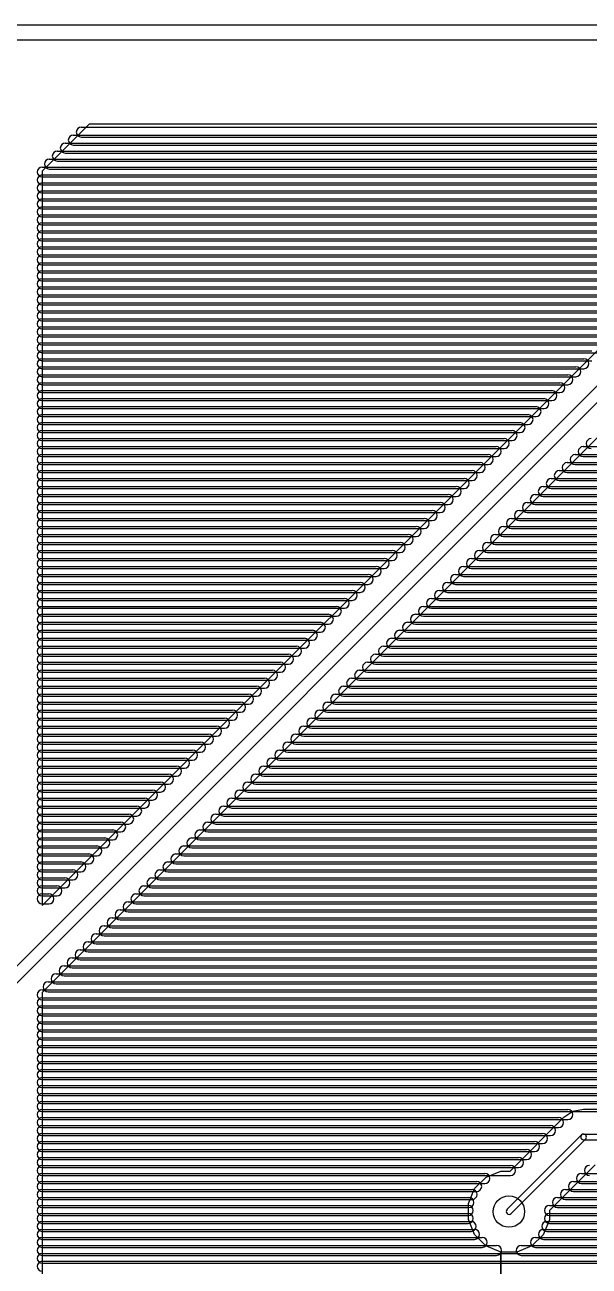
# Model space of a CAD drawing. Extents: x 25909 to 94169, y 14485 to 72115.
# Drawn here: x 39874 to 45528, y 59682 to 72115 of the extents above; entities that cross this region are included whole.
import ezdxf

# ---------------------------------------------------------------- set-up
doc = ezdxf.new("R2010")
doc.units = 0
doc.layers.add('BLACK', color=1, linetype='CONTINUOUS')

msp = doc.modelspace()

# ---------------------------------------------------------------- linework, layer by layer
at = {"layer": 'BLACK'}
for p, q in [((27165, 72115), (94093, 72115)), ((27165, 71965), (94093, 71965)), ((40520, 71120), (40049, 70650)), ((54936, 71120), (40520, 71120)), ((40360, 71011), (54878, 71011)), ((40360, 71011), (54878, 71011)), ((40440, 71091), (54894, 71091)), ((40440, 71091), (54894, 71091)), ((40440, 70991), (54894, 70991)), ((40440, 70991), (54894, 70991)), ((40280, 70931), (54878, 70931)), ((40280, 70931), (54878, 70931)), ((40360, 70911), (54878, 70911)), ((40360, 70911), (54878, 70911)), ((40120, 70771), (54878, 70771)), ((40120, 70771), (54878, 70771)), ((40200, 70851), (54878, 70851)), ((40200, 70851), (54878, 70851)), ((40200, 70751), (54878, 70751)), ((40200, 70751), (54878, 70751)), ((40280, 70831), (54878, 70831)), ((40280, 70831), (54878, 70831)), ((40049, 70691), (54877, 70691)), ((40049, 70691), (54877, 70691)), ((40049, 70650), (40049, 63294)), ((40120, 70671), (54878, 70671)), ((40120, 70671), (54878, 70671)), ((40049, 70611), (51497, 70611)), ((40049, 70611), (51497, 70611)), ((40049, 70591), (54877, 70591)), ((40049, 70591), (54877, 70591)), ((40049, 70531), (51351, 70531)), ((40049, 70531), (51351, 70531)), ((40049, 70511), (51497, 70511)), ((40049, 70511), (51497, 70511)), ((40049, 70451), (47163, 70451)), ((40049, 70451), (47163, 70451)), ((40049, 70431), (51351, 70431)), ((40049, 70431), (51351, 70431)), ((40049, 63294), (47143, 70388)), ((40049, 70371), (47075, 70371)), ((40049, 70371), (47075, 70371)), ((40049, 70351), (47163, 70351)), ((40049, 70351), (47163, 70351)), ((40049, 70291), (46995, 70291)), ((40049, 70291), (46995, 70291)), ((40049, 70271), (47075, 70271)), ((40049, 70271), (47075, 70271)), ((39269, 62162), (47319, 70212)), ((39353, 62078), (47403, 70128)), ((40049, 70211), (46915, 70211)), ((40049, 70211), (46915, 70211)), ((40049, 70191), (46995, 70191)), ((40049, 70191), (46995, 70191)), ((40049, 70131), (46835, 70131)), ((40049, 70131), (46835, 70131)), ((40049, 70111), (46915, 70111)), ((40049, 70111), (46915, 70111)), ((40049, 70051), (46755, 70051)), ((40049, 70051), (46755, 70051)), ((40049, 70031), (46835, 70031)), ((40049, 70031), (46835, 70031)), ((40049, 69971), (46675, 69971)), ((40049, 69971), (46675, 69971)), ((40049, 69951), (46755, 69951)), ((40049, 69951), (46755, 69951)), ((40049, 69891), (46595, 69891)), ((40049, 69891), (46595, 69891)), ((40049, 69871), (46675, 69871)), ((40049, 69871), (46675, 69871)), ((47489, 69861), (40049, 62422)), ((40049, 69811), (46515, 69811)), ((40049, 69811), (46515, 69811)), ((40049, 69791), (46595, 69791)), ((40049, 69791), (46595, 69791)), ((40049, 69731), (46435, 69731)), ((40049, 69731), (46435, 69731)), ((40049, 69711), (46515, 69711)), ((40049, 69711), (46515, 69711)), ((40049, 69651), (46355, 69651)), ((40049, 69651), (46355, 69651)), ((40049, 69631), (46435, 69631)), ((40049, 69631), (46435, 69631)), ((40049, 69571), (46275, 69571)), ((40049, 69571), (46275, 69571)), ((40049, 69551), (46355, 69551)), ((40049, 69551), (46355, 69551)), ((40049, 69491), (46195, 69491)), ((40049, 69491), (46195, 69491)), ((40049, 69471), (46275, 69471)), ((40049, 69471), (46275, 69471)), ((40049, 69411), (46115, 69411)), ((40049, 69411), (46115, 69411)), ((40049, 69391), (46195, 69391)), ((40049, 69391), (46195, 69391)), ((40049, 69331), (46035, 69331)), ((40049, 69331), (46035, 69331)), ((40049, 69311), (46115, 69311)), ((40049, 69311), (46115, 69311)), ((40049, 69251), (45955, 69251)), ((40049, 69251), (45955, 69251)), ((40049, 69231), (46035, 69231)), ((40049, 69231), (46035, 69231)), ((40049, 69171), (45875, 69171)), ((40049, 69171), (45875, 69171)), ((40049, 69151), (45955, 69151)), ((40049, 69151), (45955, 69151)), ((40049, 69091), (45795, 69091)), ((40049, 69091), (45795, 69091)), ((40049, 69071), (45875, 69071)), ((40049, 69071), (45875, 69071)), ((40049, 69011), (45715, 69011)), ((40049, 69011), (45715, 69011)), ((40049, 68991), (45795, 68991)), ((40049, 68991), (45795, 68991)), ((40049, 68931), (45635, 68931)), ((40049, 68931), (45635, 68931)), ((40049, 68911), (45715, 68911)), ((40049, 68911), (45715, 68911)), ((40049, 68851), (45555, 68851)), ((40049, 68851), (45555, 68851)), ((40049, 68831), (45635, 68831)), ((40049, 68831), (45635, 68831)), ((40049, 68771), (45475, 68771)), ((40049, 68771), (45475, 68771)), ((40049, 68751), (45555, 68751)), ((40049, 68751), (45555, 68751)), ((40049, 68691), (45395, 68691)), ((40049, 68691), (45395, 68691)), ((40049, 68671), (45475, 68671)), ((40049, 68671), (45475, 68671)), ((40049, 68611), (45315, 68611)), ((40049, 68611), (45315, 68611)), ((40049, 68591), (45395, 68591)), ((40049, 68591), (45395, 68591)), ((40049, 68531), (45235, 68531)), ((40049, 68531), (45235, 68531)), ((40049, 68511), (45315, 68511)), ((40049, 68511), (45315, 68511)), ((40049, 68451), (45155, 68451)), ((40049, 68451), (45155, 68451)), ((40049, 68431), (45235, 68431)), ((40049, 68431), (45235, 68431)), ((40049, 68371), (45075, 68371)), ((40049, 68371), (45075, 68371)), ((40049, 68351), (45155, 68351)), ((40049, 68351), (45155, 68351)), ((40049, 68291), (44995, 68291)), ((40049, 68291), (44995, 68291)), ((40049, 68271), (45075, 68271)), ((40049, 68271), (45075, 68271)), ((40049, 68211), (44915, 68211)), ((40049, 68211), (44915, 68211)), ((40049, 68191), (44995, 68191)), ((40049, 68191), (44995, 68191)), ((40049, 68131), (44835, 68131)), ((40049, 68131), (44835, 68131)), ((40049, 68111), (44915, 68111)), ((40049, 68111), (44915, 68111)), ((40049, 68051), (44755, 68051)), ((40049, 68051), (44755, 68051)), ((40049, 68031), (44835, 68031)), ((40049, 68031), (44835, 68031)), ((40049, 67971), (44675, 67971)), ((40049, 67971), (44675, 67971)), ((40049, 67951), (44755, 67951)), ((40049, 67951), (44755, 67951)), ((40049, 67891), (44595, 67891)), ((40049, 67891), (44595, 67891)), ((45468, 67891), (65376, 67891)), ((45468, 67891), (65376, 67891)), ((40049, 67871), (44675, 67871)), ((40049, 67871), (44675, 67871)), ((40049, 67811), (44515, 67811)), ((40049, 67811), (44515, 67811)), ((40049, 67791), (44595, 67791)), ((40049, 67791), (44595, 67791)), ((45388, 67811), (65456, 67811)), ((45388, 67811), (65456, 67811)), ((45468, 67791), (65376, 67791)), ((45468, 67791), (65376, 67791)), ((40049, 67731), (44435, 67731)), ((40049, 67731), (44435, 67731)), ((40049, 67711), (44515, 67711)), ((40049, 67711), (44515, 67711)), ((40049, 67651), (44355, 67651)), ((40049, 67651), (44355, 67651)), ((45228, 67651), (65616, 67651)), ((45228, 67651), (65616, 67651)), ((45308, 67731), (65536, 67731)), ((45308, 67731), (65536, 67731)), ((45388, 67711), (65456, 67711)), ((45388, 67711), (65456, 67711)), ((40049, 67631), (44435, 67631)), ((40049, 67631), (44435, 67631)), ((40049, 67571), (44275, 67571)), ((40049, 67571), (44275, 67571)), ((40049, 67551), (44355, 67551)), ((40049, 67551), (44355, 67551)), ((45148, 67571), (65696, 67571)), ((45148, 67571), (65696, 67571)), ((45228, 67551), (65616, 67551)), ((45228, 67551), (65616, 67551)), ((45308, 67631), (65536, 67631)), ((45308, 67631), (65536, 67631)), ((40049, 67491), (44195, 67491)), ((40049, 67491), (44195, 67491)), ((40049, 67471), (44275, 67471)), ((40049, 67471), (44275, 67471)), ((40049, 67411), (44115, 67411)), ((40049, 67411), (44115, 67411)), ((40049, 67391), (44195, 67391)), ((40049, 67391), (44195, 67391)), ((44988, 67411), (65856, 67411)), ((44988, 67411), (65856, 67411)), ((45068, 67491), (65776, 67491)), ((45068, 67491), (65776, 67491)), ((45068, 67391), (65776, 67391)), ((45068, 67391), (65776, 67391)), ((45148, 67471), (65696, 67471)), ((45148, 67471), (65696, 67471)), ((40049, 67331), (44035, 67331)), ((40049, 67331), (44035, 67331)), ((40049, 67311), (44115, 67311)), ((40049, 67311), (44115, 67311)), ((44908, 67331), (65936, 67331)), ((44908, 67331), (65936, 67331)), ((44988, 67311), (65856, 67311)), ((44988, 67311), (65856, 67311)), ((40049, 67251), (43955, 67251)), ((40049, 67251), (43955, 67251)), ((40049, 67231), (44035, 67231)), ((40049, 67231), (44035, 67231)), ((40049, 67171), (43875, 67171)), ((40049, 67171), (43875, 67171)), ((40049, 67151), (43955, 67151)), ((40049, 67151), (43955, 67151)), ((44748, 67171), (66010, 67171)), ((44748, 67171), (66010, 67171)), ((44828, 67251), (66010, 67251)), ((44828, 67251), (66010, 67251)), ((44828, 67151), (66010, 67151)), ((44828, 67151), (66010, 67151)), ((44908, 67231), (65936, 67231)), ((44908, 67231), (65936, 67231)), ((40049, 67091), (43795, 67091)), ((40049, 67091), (43795, 67091)), ((40049, 67071), (43875, 67071)), ((40049, 67071), (43875, 67071)), ((44668, 67091), (66010, 67091)), ((44668, 67091), (66010, 67091)), ((44748, 67071), (66010, 67071)), ((44748, 67071), (66010, 67071)), ((40049, 67011), (43715, 67011)), ((40049, 67011), (43715, 67011)), ((40049, 66991), (43795, 66991)), ((40049, 66991), (43795, 66991)), ((40049, 66931), (43635, 66931)), ((40049, 66931), (43635, 66931)), ((40049, 66911), (43715, 66911)), ((40049, 66911), (43715, 66911)), ((44508, 66931), (66010, 66931)), ((44508, 66931), (66010, 66931)), ((44588, 67011), (66010, 67011)), ((44588, 67011), (66010, 67011)), ((44588, 66911), (66010, 66911)), ((44588, 66911), (66010, 66911)), ((44668, 66991), (66010, 66991)), ((44668, 66991), (66010, 66991)), ((40049, 66851), (43555, 66851)), ((40049, 66851), (43555, 66851)), ((40049, 66831), (43635, 66831)), ((40049, 66831), (43635, 66831)), ((40049, 66771), (43475, 66771)), ((40049, 66771), (43475, 66771)), ((44348, 66771), (66010, 66771)), ((44348, 66771), (66010, 66771)), ((44428, 66851), (66010, 66851)), ((44428, 66851), (66010, 66851)), ((44508, 66831), (66010, 66831)), ((44508, 66831), (66010, 66831)), ((40049, 66751), (43555, 66751)), ((40049, 66751), (43555, 66751)), ((40049, 66691), (43395, 66691)), ((40049, 66691), (43395, 66691)), ((40049, 66671), (43475, 66671)), ((40049, 66671), (43475, 66671)), ((44268, 66691), (66010, 66691)), ((44268, 66691), (66010, 66691)), ((44348, 66671), (66010, 66671)), ((44348, 66671), (66010, 66671)), ((44428, 66751), (66010, 66751)), ((44428, 66751), (66010, 66751)), ((40049, 66611), (43315, 66611)), ((40049, 66611), (43315, 66611)), ((40049, 66591), (43395, 66591)), ((40049, 66591), (43395, 66591)), ((40049, 66531), (43235, 66531)), ((40049, 66531), (43235, 66531)), ((44108, 66531), (66010, 66531)), ((44108, 66531), (66010, 66531)), ((44188, 66611), (66010, 66611)), ((44188, 66611), (66010, 66611)), ((44268, 66591), (66010, 66591)), ((44268, 66591), (66010, 66591)), ((40049, 66511), (43315, 66511)), ((40049, 66511), (43315, 66511)), ((40049, 66451), (43155, 66451)), ((40049, 66451), (43155, 66451)), ((40049, 66431), (43235, 66431)), ((40049, 66431), (43235, 66431)), ((44028, 66451), (66010, 66451)), ((44028, 66451), (66010, 66451)), ((44108, 66431), (66010, 66431)), ((44108, 66431), (66010, 66431)), ((44188, 66511), (66010, 66511)), ((44188, 66511), (66010, 66511)), ((40049, 66371), (43075, 66371)), ((40049, 66371), (43075, 66371)), ((40049, 66351), (43155, 66351)), ((40049, 66351), (43155, 66351)), ((40049, 66291), (42995, 66291)), ((40049, 66291), (42995, 66291)), ((40049, 66271), (43075, 66271)), ((40049, 66271), (43075, 66271)), ((43868, 66291), (66010, 66291)), ((43868, 66291), (66010, 66291)), ((43948, 66371), (66010, 66371)), ((43948, 66371), (66010, 66371)), ((43948, 66271), (66010, 66271)), ((43948, 66271), (66010, 66271)), ((44028, 66351), (66010, 66351)), ((44028, 66351), (66010, 66351)), ((40049, 66211), (42915, 66211)), ((40049, 66211), (42915, 66211)), ((40049, 66191), (42995, 66191)), ((40049, 66191), (42995, 66191)), ((43788, 66211), (66010, 66211)), ((43788, 66211), (66010, 66211)), ((43868, 66191), (66010, 66191)), ((43868, 66191), (66010, 66191)), ((40049, 66131), (42835, 66131)), ((40049, 66131), (42835, 66131)), ((40049, 66111), (42915, 66111)), ((40049, 66111), (42915, 66111)), ((40049, 66051), (42755, 66051)), ((40049, 66051), (42755, 66051)), ((40049, 66031), (42835, 66031)), ((40049, 66031), (42835, 66031)), ((43628, 66051), (66010, 66051)), ((43628, 66051), (66010, 66051)), ((43708, 66131), (66010, 66131)), ((43708, 66131), (66010, 66131)), ((43708, 66031), (66010, 66031)), ((43708, 66031), (66010, 66031)), ((43788, 66111), (66010, 66111)), ((43788, 66111), (66010, 66111)), ((40049, 65971), (42675, 65971)), ((40049, 65971), (42675, 65971)), ((40049, 65951), (42755, 65951)), ((40049, 65951), (42755, 65951)), ((43548, 65971), (66010, 65971)), ((43548, 65971), (66010, 65971)), ((43628, 65951), (66010, 65951)), ((43628, 65951), (66010, 65951)), ((40049, 65891), (42595, 65891)), ((40049, 65891), (42595, 65891)), ((40049, 65871), (42675, 65871)), ((40049, 65871), (42675, 65871)), ((40049, 65811), (42515, 65811)), ((40049, 65811), (42515, 65811)), ((40049, 65791), (42595, 65791)), ((40049, 65791), (42595, 65791)), ((43388, 65811), (66010, 65811)), ((43388, 65811), (66010, 65811)), ((43468, 65891), (66010, 65891)), ((43468, 65891), (66010, 65891)), ((43468, 65791), (66010, 65791)), ((43468, 65791), (66010, 65791)), ((43548, 65871), (66010, 65871)), ((43548, 65871), (66010, 65871)), ((40049, 65731), (42435, 65731)), ((40049, 65731), (42435, 65731)), ((40049, 65711), (42515, 65711)), ((40049, 65711), (42515, 65711)), ((40049, 65651), (42355, 65651)), ((40049, 65651), (42355, 65651)), ((43228, 65651), (66010, 65651)), ((43228, 65651), (66010, 65651)), ((43308, 65731), (66010, 65731)), ((43308, 65731), (66010, 65731)), ((43388, 65711), (66010, 65711)), ((43388, 65711), (66010, 65711)), ((40049, 65631), (42435, 65631)), ((40049, 65631), (42435, 65631)), ((40049, 65571), (42275, 65571)), ((40049, 65571), (42275, 65571)), ((40049, 65551), (42355, 65551)), ((40049, 65551), (42355, 65551)), ((43148, 65571), (66010, 65571)), ((43148, 65571), (66010, 65571)), ((43228, 65551), (66010, 65551)), ((43228, 65551), (66010, 65551)), ((43308, 65631), (66010, 65631)), ((43308, 65631), (66010, 65631)), ((40049, 65491), (42195, 65491)), ((40049, 65491), (42195, 65491)), ((40049, 65471), (42275, 65471)), ((40049, 65471), (42275, 65471)), ((40049, 65411), (42115, 65411)), ((40049, 65411), (42115, 65411)), ((42988, 65411), (61114, 65411)), ((42988, 65411), (61114, 65411)), ((43068, 65491), (61258, 65491)), ((43068, 65491), (61258, 65491)), ((43148, 65471), (66010, 65471)), ((43148, 65471), (66010, 65471)), ((40049, 65391), (42195, 65391)), ((40049, 65391), (42195, 65391)), ((40049, 65331), (42035, 65331)), ((40049, 65331), (42035, 65331)), ((40049, 65311), (42115, 65311)), ((40049, 65311), (42115, 65311)), ((42908, 65331), (61034, 65331)), ((42908, 65331), (61034, 65331)), ((42988, 65311), (61114, 65311)), ((42988, 65311), (61114, 65311)), ((43068, 65391), (61258, 65391)), ((43068, 65391), (61258, 65391)), ((40049, 65251), (41955, 65251)), ((40049, 65251), (41955, 65251)), ((40049, 65231), (42035, 65231)), ((40049, 65231), (42035, 65231)), ((40049, 65171), (41875, 65171)), ((40049, 65171), (41875, 65171)), ((40049, 65151), (41955, 65151)), ((40049, 65151), (41955, 65151)), ((42748, 65171), (60972, 65171)), ((42748, 65171), (60972, 65171)), ((42828, 65251), (61000, 65251)), ((42828, 65251), (61000, 65251)), ((42828, 65151), (61000, 65151)), ((42828, 65151), (61000, 65151)), ((42908, 65231), (61034, 65231)), ((42908, 65231), (61034, 65231)), ((40049, 65091), (41795, 65091)), ((40049, 65091), (41795, 65091)), ((40049, 65071), (41875, 65071)), ((40049, 65071), (41875, 65071)), ((42668, 65091), (60972, 65091)), ((42668, 65091), (60972, 65091)), ((42748, 65071), (60972, 65071)), ((42748, 65071), (60972, 65071)), ((40049, 65011), (41715, 65011)), ((40049, 65011), (41715, 65011)), ((40049, 64991), (41795, 64991)), ((40049, 64991), (41795, 64991)), ((40049, 64931), (41635, 64931)), ((40049, 64931), (41635, 64931)), ((40049, 64911), (41715, 64911)), ((40049, 64911), (41715, 64911)), ((42508, 64931), (61008, 64931)), ((42508, 64931), (61008, 64931)), ((42588, 65011), (60976, 65011)), ((42588, 65011), (60976, 65011)), ((42588, 64911), (60976, 64911)), ((42588, 64911), (60976, 64911)), ((42668, 64991), (60972, 64991)), ((42668, 64991), (60972, 64991)), ((40049, 64851), (41555, 64851)), ((40049, 64851), (41555, 64851)), ((40049, 64831), (41635, 64831)), ((40049, 64831), (41635, 64831)), ((42428, 64851), (61054, 64851)), ((42428, 64851), (61054, 64851)), ((42508, 64831), (61008, 64831)), ((42508, 64831), (61008, 64831)), ((40049, 64771), (41475, 64771)), ((40049, 64771), (41475, 64771)), ((40049, 64751), (41555, 64751)), ((40049, 64751), (41555, 64751)), ((40049, 64691), (41395, 64691)), ((40049, 64691), (41395, 64691)), ((40049, 64671), (41475, 64671)), ((40049, 64671), (41475, 64671)), ((42268, 64691), (66010, 64691)), ((42268, 64691), (66010, 64691)), ((42348, 64771), (61134, 64771)), ((42348, 64771), (61134, 64771)), ((42348, 64671), (61134, 64671)), ((42348, 64671), (61134, 64671)), ((42428, 64751), (61054, 64751)), ((42428, 64751), (61054, 64751)), ((40049, 64611), (41315, 64611)), ((40049, 64611), (41315, 64611)), ((40049, 64591), (41395, 64591)), ((40049, 64591), (41395, 64591)), ((40049, 64531), (41235, 64531)), ((40049, 64531), (41235, 64531)), ((42108, 64531), (66010, 64531)), ((42108, 64531), (66010, 64531)), ((42188, 64611), (66010, 64611)), ((42188, 64611), (66010, 64611)), ((42268, 64591), (66010, 64591)), ((42268, 64591), (66010, 64591)), ((40049, 64511), (41315, 64511)), ((40049, 64511), (41315, 64511)), ((40049, 64451), (41155, 64451)), ((40049, 64451), (41155, 64451)), ((40049, 64431), (41235, 64431)), ((40049, 64431), (41235, 64431)), ((42028, 64451), (66010, 64451)), ((42028, 64451), (66010, 64451)), ((42108, 64431), (66010, 64431)), ((42108, 64431), (66010, 64431)), ((42188, 64511), (66010, 64511)), ((42188, 64511), (66010, 64511)), ((40049, 64371), (41075, 64371)), ((40049, 64371), (41075, 64371)), ((40049, 64351), (41155, 64351)), ((40049, 64351), (41155, 64351)), ((40049, 64291), (40995, 64291)), ((40049, 64291), (40995, 64291)), ((41868, 64291), (66010, 64291)), ((41868, 64291), (66010, 64291)), ((41948, 64371), (66010, 64371)), ((41948, 64371), (66010, 64371)), ((42028, 64351), (66010, 64351)), ((42028, 64351), (66010, 64351)), ((40049, 64271), (41075, 64271)), ((40049, 64271), (41075, 64271)), ((40049, 64211), (40915, 64211)), ((40049, 64211), (40915, 64211)), ((40049, 64191), (40995, 64191)), ((40049, 64191), (40995, 64191)), ((41788, 64211), (66010, 64211)), ((41788, 64211), (66010, 64211)), ((41868, 64191), (66010, 64191)), ((41868, 64191), (66010, 64191)), ((41948, 64271), (66010, 64271)), ((41948, 64271), (66010, 64271)), ((40049, 64131), (40835, 64131)), ((40049, 64131), (40835, 64131)), ((40049, 64111), (40915, 64111)), ((40049, 64111), (40915, 64111)), ((40049, 64051), (40755, 64051)), ((40049, 64051), (40755, 64051)), ((40049, 64031), (40835, 64031)), ((40049, 64031), (40835, 64031)), ((41628, 64051), (66010, 64051)), ((41628, 64051), (66010, 64051)), ((41708, 64131), (66010, 64131)), ((41708, 64131), (66010, 64131)), ((41708, 64031), (66010, 64031)), ((41708, 64031), (66010, 64031)), ((41788, 64111), (66010, 64111)), ((41788, 64111), (66010, 64111)), ((40049, 63971), (40675, 63971)), ((40049, 63971), (40675, 63971)), ((40049, 63951), (40755, 63951)), ((40049, 63951), (40755, 63951)), ((41548, 63971), (66010, 63971)), ((41548, 63971), (66010, 63971)), ((41628, 63951), (66010, 63951)), ((41628, 63951), (66010, 63951)), ((40049, 63891), (40595, 63891)), ((40049, 63891), (40595, 63891)), ((40049, 63871), (40675, 63871)), ((40049, 63871), (40675, 63871)), ((40049, 63811), (40515, 63811)), ((40049, 63811), (40515, 63811)), ((40049, 63791), (40595, 63791)), ((40049, 63791), (40595, 63791)), ((41388, 63811), (55930, 63811)), ((41388, 63811), (55930, 63811)), ((41468, 63891), (56068, 63891)), ((41468, 63891), (56068, 63891)), ((41468, 63791), (56068, 63791)), ((41468, 63791), (56068, 63791)), ((41548, 63871), (66010, 63871)), ((41548, 63871), (66010, 63871)), ((40049, 63731), (40435, 63731)), ((40049, 63731), (40435, 63731)), ((40049, 63711), (40515, 63711)), ((40049, 63711), (40515, 63711)), ((41308, 63731), (54172, 63731)), ((41308, 63731), (54172, 63731)), ((41388, 63711), (55930, 63711)), ((41388, 63711), (55930, 63711)), ((40049, 63651), (40355, 63651)), ((40049, 63651), (40355, 63651)), ((40049, 63631), (40435, 63631)), ((40049, 63631), (40435, 63631)), ((40049, 63571), (40275, 63571)), ((40049, 63571), (40275, 63571)), ((40049, 63551), (40355, 63551)), ((40049, 63551), (40355, 63551)), ((41148, 63571), (54000, 63571)), ((41148, 63571), (54000, 63571)), ((41228, 63651), (54080, 63651)), ((41228, 63651), (54080, 63651)), ((41228, 63551), (54080, 63551)), ((41228, 63551), (54080, 63551)), ((41308, 63631), (54172, 63631)), ((41308, 63631), (54172, 63631)), ((40049, 63491), (40195, 63491)), ((40049, 63491), (40195, 63491)), ((40049, 63471), (40275, 63471)), ((40049, 63471), (40275, 63471)), ((40049, 63411), (40115, 63411)), ((40049, 63411), (40115, 63411)), ((40988, 63411), (53840, 63411)), ((40988, 63411), (53840, 63411)), ((41068, 63491), (53920, 63491)), ((41068, 63491), (53920, 63491)), ((41148, 63471), (54000, 63471)), ((41148, 63471), (54000, 63471)), ((40049, 63391), (40195, 63391)), ((40049, 63391), (40195, 63391)), ((40049, 63311), (40115, 63311)), ((40049, 63311), (40115, 63311)), ((40908, 63331), (53760, 63331)), ((40908, 63331), (53760, 63331)), ((40988, 63311), (53840, 63311)), ((40988, 63311), (53840, 63311)), ((41068, 63391), (53920, 63391)), ((41068, 63391), (53920, 63391)), ((40748, 63171), (53600, 63171)), ((40748, 63171), (53600, 63171)), ((40828, 63251), (53680, 63251)), ((40828, 63251), (53680, 63251)), ((40908, 63231), (53760, 63231)), ((40908, 63231), (53760, 63231)), ((40668, 63091), (53520, 63091)), ((40668, 63091), (53520, 63091)), ((40748, 63071), (53600, 63071)), ((40748, 63071), (53600, 63071)), ((40828, 63151), (53680, 63151)), ((40828, 63151), (53680, 63151)), ((40508, 62931), (53360, 62931)), ((40508, 62931), (53360, 62931)), ((40588, 63011), (53440, 63011)), ((40588, 63011), (53440, 63011)), ((40588, 62911), (53440, 62911)), ((40588, 62911), (53440, 62911)), ((40668, 62991), (53520, 62991)), ((40668, 62991), (53520, 62991)), ((40428, 62851), (53280, 62851)), ((40428, 62851), (53280, 62851)), ((40508, 62831), (53360, 62831)), ((40508, 62831), (53360, 62831)), ((40268, 62691), (53120, 62691)), ((40268, 62691), (53120, 62691)), ((40348, 62771), (53200, 62771)), ((40348, 62771), (53200, 62771)), ((40348, 62671), (53200, 62671)), ((40348, 62671), (53200, 62671)), ((40428, 62751), (53280, 62751)), ((40428, 62751), (53280, 62751)), ((40188, 62611), (53040, 62611)), ((40188, 62611), (53040, 62611)), ((40268, 62591), (53120, 62591)), ((40268, 62591), (53120, 62591)), ((40049, 62451), (52879, 62451)), ((40049, 62451), (52879, 62451)), ((40049, 62422), (40049, 58194)), ((40108, 62531), (52960, 62531)), ((40108, 62531), (52960, 62531)), ((40108, 62431), (52960, 62431)), ((40108, 62431), (52960, 62431)), ((40188, 62511), (53040, 62511)), ((40188, 62511), (53040, 62511)), ((40049, 62371), (52799, 62371)), ((40049, 62371), (52799, 62371)), ((40049, 62351), (52879, 62351)), ((40049, 62351), (52879, 62351)), ((40049, 62291), (52719, 62291)), ((40049, 62291), (52719, 62291)), ((40049, 62271), (52799, 62271)), ((40049, 62271), (52799, 62271)), ((40049, 62211), (52639, 62211)), ((40049, 62211), (52639, 62211)), ((40049, 62191), (52719, 62191)), ((40049, 62191), (52719, 62191)), ((40049, 62131), (52559, 62131)), ((40049, 62131), (52559, 62131)), ((40049, 62111), (52639, 62111)), ((40049, 62111), (52639, 62111)), ((40049, 62051), (52479, 62051)), ((40049, 62051), (52479, 62051)), ((40049, 62031), (52559, 62031)), ((40049, 62031), (52559, 62031)), ((40049, 61971), (52399, 61971)), ((40049, 61971), (52399, 61971)), ((40049, 61951), (52479, 61951)), ((40049, 61951), (52479, 61951)), ((40049, 61891), (52319, 61891)), ((40049, 61891), (52319, 61891)), ((40049, 61871), (52399, 61871)), ((40049, 61871), (52399, 61871)), ((40049, 61811), (52239, 61811)), ((40049, 61811), (52239, 61811)), ((40049, 61791), (52319, 61791)), ((40049, 61791), (52319, 61791)), ((40049, 61731), (52159, 61731)), ((40049, 61731), (52159, 61731)), ((40049, 61711), (52239, 61711)), ((40049, 61711), (52239, 61711)), ((40049, 61651), (52079, 61651)), ((40049, 61651), (52079, 61651)), ((40049, 61631), (52159, 61631)), ((40049, 61631), (52159, 61631)), ((40049, 61571), (51999, 61571)), ((40049, 61571), (51999, 61571)), ((40049, 61551), (52079, 61551)), ((40049, 61551), (52079, 61551)), ((40049, 61491), (51919, 61491)), ((40049, 61491), (51919, 61491)), ((40049, 61471), (51999, 61471)), ((40049, 61471), (51999, 61471)), ((40049, 61411), (51839, 61411)), ((40049, 61411), (51839, 61411)), ((40049, 61391), (51919, 61391)), ((40049, 61391), (51919, 61391)), ((40049, 61331), (51759, 61331)), ((40049, 61331), (51759, 61331)), ((40049, 61311), (51839, 61311)), ((40049, 61311), (51839, 61311)), ((40049, 61251), (45315, 61251)), ((40049, 61251), (45315, 61251)), ((40049, 61231), (51759, 61231)), ((40049, 61231), (51759, 61231)), ((40049, 61171), (45221, 61171)), ((40049, 61171), (45221, 61171)), ((44735, 60635), (45274, 61174)), ((45274, 61174), (45365, 61235)), ((45365, 61235), (45472, 61256)), ((45472, 61256), (48623, 61256)), ((40049, 61151), (45315, 61151)), ((40049, 61151), (45315, 61151)), ((40049, 61091), (45141, 61091)), ((40049, 61091), (45141, 61091)), ((40049, 61071), (45221, 61071)), ((40049, 61071), (45221, 61071)), ((40049, 61011), (45061, 61011)), ((40049, 61011), (45061, 61011)), ((40049, 60991), (45141, 60991)), ((40049, 60991), (45141, 60991)), ((40049, 60931), (44981, 60931)), ((40049, 60931), (44981, 60931)), ((44704, 60250), (45451, 60997)), ((44745, 60209), (45492, 60956)), ((45472, 61006), (48622, 61006)), ((45472, 60948), (48622, 60948)), ((40049, 60911), (45061, 60911)), ((40049, 60911), (45061, 60911)), ((40049, 60851), (44901, 60851)), ((40049, 60851), (44901, 60851)), ((40049, 60831), (44981, 60831)), ((40049, 60831), (44981, 60831)), ((40049, 60771), (44821, 60771)), ((40049, 60771), (44821, 60771)), ((40049, 60751), (44901, 60751)), ((40049, 60751), (44901, 60751)), ((40049, 60691), (44741, 60691)), ((40049, 60691), (44741, 60691)), ((40049, 60671), (44821, 60671)), ((40049, 60671), (44821, 60671)), ((45587, 60698), (45130, 60241)), ((40049, 60611), (44483, 60611)), ((40049, 60611), (44483, 60611)), ((40049, 60591), (44741, 60591)), ((40049, 60591), (44741, 60591)), ((44380, 60460), (44495, 60573)), ((44495, 60573), (44644, 60635)), ((44644, 60635), (44735, 60635)), ((45450, 60611), (48516, 60611)), ((45450, 60611), (48516, 60611)), ((40049, 60531), (44401, 60531)), ((40049, 60531), (44401, 60531)), ((40049, 60511), (44483, 60511)), ((40049, 60511), (44483, 60511)), ((40049, 60451), (44355, 60451)), ((40049, 60451), (44355, 60451)), ((40049, 60431), (44401, 60431)), ((40049, 60431), (44401, 60431)), ((44318, 60310), (44380, 60460)), ((45290, 60451), (48624, 60451)), ((45290, 60451), (48624, 60451)), ((45370, 60531), (48550, 60531)), ((45370, 60531), (48550, 60531)), ((45370, 60431), (48550, 60431)), ((45370, 60431), (48550, 60431)), ((45450, 60511), (48516, 60511)), ((45450, 60511), (48516, 60511)), ((40049, 60371), (44323, 60371)), ((40049, 60371), (44323, 60371)), ((40049, 60351), (44355, 60351)), ((40049, 60351), (44355, 60351)), ((44318, 60149), (44318, 60310)), ((45210, 60371), (48756, 60371)), ((45210, 60371), (48756, 60371)), ((45290, 60351), (48624, 60351)), ((45290, 60351), (48624, 60351)), ((40049, 60291), (44317, 60291)), ((40049, 60291), (44317, 60291)), ((40049, 60271), (44323, 60271)), ((40049, 60271), (44323, 60271)), ((40049, 60211), (44317, 60211)), ((40049, 60211), (44317, 60211)), ((40049, 60191), (44317, 60191)), ((40049, 60191), (44317, 60191)), ((45130, 60291), (76448, 60291)), ((45130, 60291), (76448, 60291)), ((45130, 60241), (45130, 60148)), ((45130, 60211), (76448, 60211)), ((45130, 60211), (76448, 60211)), ((45130, 60191), (76448, 60191)), ((45130, 60191), (76448, 60191)), ((45210, 60271), (48756, 60271)), ((45210, 60271), (48756, 60271)), ((40049, 60131), (44345, 60131)), ((40049, 60131), (44345, 60131)), ((40049, 60111), (44317, 60111)), ((40049, 60111), (44317, 60111)), ((40049, 60051), (44379, 60051)), ((40049, 60051), (44379, 60051)), ((44380, 60000), (44318, 60149)), ((45130, 60148), (45068, 59998)), ((45069, 60051), (76449, 60051)), ((45069, 60051), (76449, 60051)), ((45102, 60131), (76448, 60131)), ((45102, 60131), (76448, 60131)), ((45130, 60111), (76448, 60111)), ((45130, 60111), (76448, 60111)), ((40049, 60031), (44345, 60031)), ((40049, 60031), (44345, 60031)), ((40049, 59971), (44457, 59971)), ((40049, 59971), (44457, 59971)), ((40049, 59951), (44379, 59951)), ((40049, 59951), (44379, 59951)), ((44493, 59885), (44380, 60000)), ((45068, 59998), (44953, 59885)), ((44989, 59971), (76449, 59971)), ((44989, 59971), (76449, 59971)), ((45069, 59951), (76449, 59951)), ((45069, 59951), (76449, 59951)), ((45102, 60031), (76448, 60031)), ((45102, 60031), (76448, 60031)), ((40049, 59891), (44599, 59891)), ((40049, 59891), (44599, 59891)), ((40049, 59871), (44457, 59871)), ((40049, 59871), (44457, 59871)), ((40049, 59811), (76449, 59811)), ((40049, 59811), (76449, 59811)), ((44643, 59823), (44493, 59885)), ((44643, 50597), (44643, 59823)), ((44804, 59823), (44643, 59823)), ((44643, 59823), (44643, 50597)), ((44953, 59885), (44804, 59823)), ((44847, 59891), (76449, 59891)), ((44847, 59891), (76449, 59891)), ((44989, 59871), (76449, 59871)), ((44989, 59871), (76449, 59871)), ((40049, 59791), (44599, 59791)), ((40049, 59791), (44599, 59791)), ((40049, 59731), (76449, 59731)), ((40049, 59731), (76449, 59731)), ((40049, 59711), (76449, 59711)), ((40049, 59711), (76449, 59711)), ((44847, 59791), (76449, 59791)), ((44847, 59791), (76449, 59791))]:
    msp.add_line(p, q, dxfattribs=at)
msp.add_circle((44724, 60229), 157, dxfattribs=at)
for centre, radius, start, end in [((40360, 70961), 50, 90, 270), ((40360, 70961), 50, 90, 270), ((40440, 71041), 50, 90, 270), ((40440, 71041), 50, 90, 270), ((40280, 70881), 50, 90, 270), ((40280, 70881), 50, 90, 270), ((40120, 70721), 50, 90, 270), ((40120, 70721), 50, 90, 270), ((40200, 70801), 50, 90, 270), ((40200, 70801), 50, 90, 270), ((40049, 70641), 50, 90, 270), ((40049, 70641), 50, 90, 270), ((40049, 70561), 50, 90, 270), ((40049, 70561), 50, 90, 270), ((40049, 70481), 50, 90, 270), ((40049, 70481), 50, 90, 270), ((40049, 70401), 50, 90, 270), ((40049, 70401), 50, 90, 270), ((40049, 70321), 50, 90, 270), ((40049, 70321), 50, 90, 270), ((40049, 70241), 50, 90, 270), ((40049, 70241), 50, 90, 270), ((40049, 70161), 50, 90, 270), ((40049, 70161), 50, 90, 270), ((40049, 70081), 50, 90, 270), ((40049, 70081), 50, 90, 270), ((40049, 70001), 50, 90, 270), ((40049, 70001), 50, 90, 270), ((40049, 69921), 50, 90, 270), ((40049, 69921), 50, 90, 270), ((40049, 69841), 50, 90, 270), ((40049, 69841), 50, 90, 270), ((40049, 69761), 50, 90, 270), ((40049, 69761), 50, 90, 270), ((40049, 69681), 50, 90, 270), ((40049, 69681), 50, 90, 270), ((40049, 69601), 50, 90, 270), ((40049, 69601), 50, 90, 270), ((40049, 69521), 50, 90, 270), ((40049, 69521), 50, 90, 270), ((40049, 69441), 50, 90, 270), ((40049, 69441), 50, 90, 270), ((40049, 69361), 50, 90, 270), ((40049, 69361), 50, 90, 270), ((40049, 69281), 50, 90, 270), ((40049, 69281), 50, 90, 270), ((40049, 69201), 50, 90, 270), ((40049, 69201), 50, 90, 270), ((40049, 69121), 50, 90, 270), ((40049, 69121), 50, 90, 270), ((40049, 69041), 50, 90, 270), ((40049, 69041), 50, 90, 270), ((40049, 68961), 50, 90, 270), ((40049, 68961), 50, 90, 270), ((40049, 68881), 50, 90, 270), ((40049, 68881), 50, 90, 270), ((40049, 68801), 50, 90, 270), ((40049, 68801), 50, 90, 270), ((40049, 68721), 50, 90, 270), ((40049, 68721), 50, 90, 270), ((45475, 68721), 50, 270, 450), ((45475, 68721), 50, 270, 450), ((40049, 68641), 50, 90, 270), ((40049, 68641), 50, 90, 270), ((45395, 68641), 50, 270, 450), ((45395, 68641), 50, 270, 450), ((40049, 68561), 50, 90, 270), ((40049, 68561), 50, 90, 270), ((40049, 68481), 50, 90, 270), ((40049, 68481), 50, 90, 270), ((45235, 68481), 50, 270, 450), ((45235, 68481), 50, 270, 450), ((45315, 68561), 50, 270, 450), ((45315, 68561), 50, 270, 450), ((40049, 68401), 50, 90, 270), ((40049, 68401), 50, 90, 270), ((45155, 68401), 50, 270, 450), ((45155, 68401), 50, 270, 450), ((40049, 68321), 50, 90, 270), ((40049, 68321), 50, 90, 270), ((40049, 68241), 50, 90, 270), ((40049, 68241), 50, 90, 270), ((44995, 68241), 50, 270, 450), ((44995, 68241), 50, 270, 450), ((45075, 68321), 50, 270, 450), ((45075, 68321), 50, 270, 450), ((40049, 68161), 50, 90, 270), ((40049, 68161), 50, 90, 270), ((40049, 68081), 50, 90, 270), ((40049, 68081), 50, 90, 270), ((44835, 68081), 50, 270, 450), ((44835, 68081), 50, 270, 450), ((44915, 68161), 50, 270, 450), ((44915, 68161), 50, 270, 450), ((40049, 68001), 50, 90, 270), ((40049, 68001), 50, 90, 270), ((44755, 68001), 50, 270, 450), ((44755, 68001), 50, 270, 450), ((40049, 67921), 50, 90, 270), ((40049, 67921), 50, 90, 270), ((40049, 67841), 50, 90, 270), ((40049, 67841), 50, 90, 270), ((44595, 67841), 50, 270, 450), ((44595, 67841), 50, 270, 450), ((44675, 67921), 50, 270, 450), ((44675, 67921), 50, 270, 450), ((45468, 67841), 50, 90, 270), ((45468, 67841), 50, 90, 270), ((45548, 67921), 50, 90, 270), ((45548, 67921), 50, 90, 270), ((40049, 67761), 50, 90, 270), ((40049, 67761), 50, 90, 270), ((44515, 67761), 50, 270, 450), ((44515, 67761), 50, 270, 450), ((45388, 67761), 50, 90, 270), ((45388, 67761), 50, 90, 270), ((40049, 67681), 50, 90, 270), ((40049, 67681), 50, 90, 270), ((40049, 67601), 50, 90, 270), ((40049, 67601), 50, 90, 270), ((44355, 67601), 50, 270, 450), ((44355, 67601), 50, 270, 450), ((44435, 67681), 50, 270, 450), ((44435, 67681), 50, 270, 450), ((45228, 67601), 50, 90, 270), ((45228, 67601), 50, 90, 270), ((45308, 67681), 50, 90, 270), ((45308, 67681), 50, 90, 270), ((40049, 67521), 50, 90, 270), ((40049, 67521), 50, 90, 270), ((44275, 67521), 50, 270, 450), ((44275, 67521), 50, 270, 450), ((45148, 67521), 50, 90, 270), ((45148, 67521), 50, 90, 270), ((40049, 67441), 50, 90, 270), ((40049, 67441), 50, 90, 270), ((40049, 67361), 50, 90, 270), ((40049, 67361), 50, 90, 270), ((44115, 67361), 50, 270, 450), ((44115, 67361), 50, 270, 450), ((44195, 67441), 50, 270, 450), ((44195, 67441), 50, 270, 450), ((44988, 67361), 50, 90, 270), ((44988, 67361), 50, 90, 270), ((45068, 67441), 50, 90, 270), ((45068, 67441), 50, 90, 270), ((40049, 67281), 50, 90, 270), ((40049, 67281), 50, 90, 270), ((44035, 67281), 50, 270, 450), ((44035, 67281), 50, 270, 450), ((44908, 67281), 50, 90, 270), ((44908, 67281), 50, 90, 270), ((40049, 67201), 50, 90, 270), ((40049, 67201), 50, 90, 270), ((40049, 67121), 50, 90, 270), ((40049, 67121), 50, 90, 270), ((43875, 67121), 50, 270, 450), ((43875, 67121), 50, 270, 450), ((43955, 67201), 50, 270, 450), ((43955, 67201), 50, 270, 450), ((44748, 67121), 50, 90, 270), ((44748, 67121), 50, 90, 270), ((44828, 67201), 50, 90, 270), ((44828, 67201), 50, 90, 270), ((40049, 67041), 50, 90, 270), ((40049, 67041), 50, 90, 270), ((43795, 67041), 50, 270, 450), ((43795, 67041), 50, 270, 450), ((44668, 67041), 50, 90, 270), ((44668, 67041), 50, 90, 270), ((40049, 66961), 50, 90, 270), ((40049, 66961), 50, 90, 270), ((40049, 66881), 50, 90, 270), ((40049, 66881), 50, 90, 270), ((43635, 66881), 50, 270, 450), ((43635, 66881), 50, 270, 450), ((43715, 66961), 50, 270, 450), ((43715, 66961), 50, 270, 450), ((44508, 66881), 50, 90, 270), ((44508, 66881), 50, 90, 270), ((44588, 66961), 50, 90, 270), ((44588, 66961), 50, 90, 270), ((40049, 66801), 50, 90, 270), ((40049, 66801), 50, 90, 270), ((40049, 66721), 50, 90, 270), ((40049, 66721), 50, 90, 270), ((43475, 66721), 50, 270, 450), ((43475, 66721), 50, 270, 450), ((43555, 66801), 50, 270, 450), ((43555, 66801), 50, 270, 450), ((44348, 66721), 50, 90, 270), ((44348, 66721), 50, 90, 270), ((44428, 66801), 50, 90, 270), ((44428, 66801), 50, 90, 270), ((40049, 66641), 50, 90, 270), ((40049, 66641), 50, 90, 270), ((43395, 66641), 50, 270, 450), ((43395, 66641), 50, 270, 450), ((44268, 66641), 50, 90, 270), ((44268, 66641), 50, 90, 270), ((40049, 66561), 50, 90, 270), ((40049, 66561), 50, 90, 270), ((40049, 66481), 50, 90, 270), ((40049, 66481), 50, 90, 270), ((43235, 66481), 50, 270, 450), ((43235, 66481), 50, 270, 450), ((43315, 66561), 50, 270, 450), ((43315, 66561), 50, 270, 450), ((44108, 66481), 50, 90, 270), ((44108, 66481), 50, 90, 270), ((44188, 66561), 50, 90, 270), ((44188, 66561), 50, 90, 270), ((40049, 66401), 50, 90, 270), ((40049, 66401), 50, 90, 270), ((43155, 66401), 50, 270, 450), ((43155, 66401), 50, 270, 450), ((44028, 66401), 50, 90, 270), ((44028, 66401), 50, 90, 270), ((40049, 66321), 50, 90, 270), ((40049, 66321), 50, 90, 270), ((40049, 66241), 50, 90, 270), ((40049, 66241), 50, 90, 270), ((42995, 66241), 50, 270, 450), ((42995, 66241), 50, 270, 450), ((43075, 66321), 50, 270, 450), ((43075, 66321), 50, 270, 450), ((43868, 66241), 50, 90, 270), ((43868, 66241), 50, 90, 270), ((43948, 66321), 50, 90, 270), ((43948, 66321), 50, 90, 270), ((40049, 66161), 50, 90, 270), ((40049, 66161), 50, 90, 270), ((42915, 66161), 50, 270, 450), ((42915, 66161), 50, 270, 450), ((43788, 66161), 50, 90, 270), ((43788, 66161), 50, 90, 270), ((40049, 66081), 50, 90, 270), ((40049, 66081), 50, 90, 270), ((40049, 66001), 50, 90, 270), ((40049, 66001), 50, 90, 270), ((42755, 66001), 50, 270, 450), ((42755, 66001), 50, 270, 450), ((42835, 66081), 50, 270, 450), ((42835, 66081), 50, 270, 450), ((43628, 66001), 50, 90, 270), ((43628, 66001), 50, 90, 270), ((43708, 66081), 50, 90, 270), ((43708, 66081), 50, 90, 270), ((40049, 65921), 50, 90, 270), ((40049, 65921), 50, 90, 270), ((42675, 65921), 50, 270, 450), ((42675, 65921), 50, 270, 450), ((43548, 65921), 50, 90, 270), ((43548, 65921), 50, 90, 270), ((40049, 65841), 50, 90, 270), ((40049, 65841), 50, 90, 270), ((40049, 65761), 50, 90, 270), ((40049, 65761), 50, 90, 270), ((42515, 65761), 50, 270, 450), ((42515, 65761), 50, 270, 450), ((42595, 65841), 50, 270, 450), ((42595, 65841), 50, 270, 450), ((43388, 65761), 50, 90, 270), ((43388, 65761), 50, 90, 270), ((43468, 65841), 50, 90, 270), ((43468, 65841), 50, 90, 270), ((40049, 65681), 50, 90, 270), ((40049, 65681), 50, 90, 270), ((40049, 65601), 50, 90, 270), ((40049, 65601), 50, 90, 270), ((42355, 65601), 50, 270, 450), ((42355, 65601), 50, 270, 450), ((42435, 65681), 50, 270, 450), ((42435, 65681), 50, 270, 450), ((43228, 65601), 50, 90, 270), ((43228, 65601), 50, 90, 270), ((43308, 65681), 50, 90, 270), ((43308, 65681), 50, 90, 270), ((40049, 65521), 50, 90, 270), ((40049, 65521), 50, 90, 270), ((42275, 65521), 50, 270, 450), ((42275, 65521), 50, 270, 450), ((43148, 65521), 50, 90, 270), ((43148, 65521), 50, 90, 270), ((40049, 65441), 50, 90, 270), ((40049, 65441), 50, 90, 270), ((40049, 65361), 50, 90, 270), ((40049, 65361), 50, 90, 270), ((42115, 65361), 50, 270, 450), ((42115, 65361), 50, 270, 450), ((42195, 65441), 50, 270, 450), ((42195, 65441), 50, 270, 450), ((42988, 65361), 50, 90, 270), ((42988, 65361), 50, 90, 270), ((43068, 65441), 50, 90, 270), ((43068, 65441), 50, 90, 270), ((40049, 65281), 50, 90, 270), ((40049, 65281), 50, 90, 270), ((42035, 65281), 50, 270, 450), ((42035, 65281), 50, 270, 450), ((42908, 65281), 50, 90, 270), ((42908, 65281), 50, 90, 270), ((40049, 65201), 50, 90, 270), ((40049, 65201), 50, 90, 270), ((40049, 65121), 50, 90, 270), ((40049, 65121), 50, 90, 270), ((41875, 65121), 50, 270, 450), ((41875, 65121), 50, 270, 450), ((41955, 65201), 50, 270, 450), ((41955, 65201), 50, 270, 450), ((42748, 65121), 50, 90, 270), ((42748, 65121), 50, 90, 270), ((42828, 65201), 50, 90, 270), ((42828, 65201), 50, 90, 270), ((40049, 65041), 50, 90, 270), ((40049, 65041), 50, 90, 270), ((41795, 65041), 50, 270, 450), ((41795, 65041), 50, 270, 450), ((42668, 65041), 50, 90, 270), ((42668, 65041), 50, 90, 270), ((40049, 64961), 50, 90, 270), ((40049, 64961), 50, 90, 270), ((40049, 64881), 50, 90, 270), ((40049, 64881), 50, 90, 270), ((41635, 64881), 50, 270, 450), ((41635, 64881), 50, 270, 450), ((41715, 64961), 50, 270, 450), ((41715, 64961), 50, 270, 450), ((42508, 64881), 50, 90, 270), ((42508, 64881), 50, 90, 270), ((42588, 64961), 50, 90, 270), ((42588, 64961), 50, 90, 270), ((40049, 64801), 50, 90, 270), ((40049, 64801), 50, 90, 270), ((41555, 64801), 50, 270, 450), ((41555, 64801), 50, 270, 450), ((42428, 64801), 50, 90, 270), ((42428, 64801), 50, 90, 270), ((40049, 64721), 50, 90, 270), ((40049, 64721), 50, 90, 270), ((40049, 64641), 50, 90, 270), ((40049, 64641), 50, 90, 270), ((41395, 64641), 50, 270, 450), ((41395, 64641), 50, 270, 450), ((41475, 64721), 50, 270, 450), ((41475, 64721), 50, 270, 450), ((42268, 64641), 50, 90, 270), ((42268, 64641), 50, 90, 270), ((42348, 64721), 50, 90, 270), ((42348, 64721), 50, 90, 270), ((40049, 64561), 50, 90, 270), ((40049, 64561), 50, 90, 270), ((40049, 64481), 50, 90, 270), ((40049, 64481), 50, 90, 270), ((41235, 64481), 50, 270, 450), ((41235, 64481), 50, 270, 450), ((41315, 64561), 50, 270, 450), ((41315, 64561), 50, 270, 450), ((42108, 64481), 50, 90, 270), ((42108, 64481), 50, 90, 270), ((42188, 64561), 50, 90, 270), ((42188, 64561), 50, 90, 270), ((40049, 64401), 50, 90, 270), ((40049, 64401), 50, 90, 270), ((41155, 64401), 50, 270, 450), ((41155, 64401), 50, 270, 450), ((42028, 64401), 50, 90, 270), ((42028, 64401), 50, 90, 270), ((40049, 64321), 50, 90, 270), ((40049, 64321), 50, 90, 270), ((40049, 64241), 50, 90, 270), ((40049, 64241), 50, 90, 270), ((40995, 64241), 50, 270, 450), ((40995, 64241), 50, 270, 450), ((41075, 64321), 50, 270, 450), ((41075, 64321), 50, 270, 450), ((41868, 64241), 50, 90, 270), ((41868, 64241), 50, 90, 270), ((41948, 64321), 50, 90, 270), ((41948, 64321), 50, 90, 270), ((40049, 64161), 50, 90, 270), ((40049, 64161), 50, 90, 270), ((40915, 64161), 50, 270, 450), ((40915, 64161), 50, 270, 450), ((41788, 64161), 50, 90, 270), ((41788, 64161), 50, 90, 270), ((40049, 64081), 50, 90, 270), ((40049, 64081), 50, 90, 270), ((40049, 64001), 50, 90, 270), ((40049, 64001), 50, 90, 270), ((40755, 64001), 50, 270, 450), ((40755, 64001), 50, 270, 450), ((40835, 64081), 50, 270, 450), ((40835, 64081), 50, 270, 450), ((41628, 64001), 50, 90, 270), ((41628, 64001), 50, 90, 270), ((41708, 64081), 50, 90, 270), ((41708, 64081), 50, 90, 270), ((40049, 63921), 50, 90, 270), ((40049, 63921), 50, 90, 270), ((40675, 63921), 50, 270, 450), ((40675, 63921), 50, 270, 450), ((41548, 63921), 50, 90, 270), ((41548, 63921), 50, 90, 270), ((40049, 63841), 50, 90, 270), ((40049, 63841), 50, 90, 270), ((40049, 63761), 50, 90, 270), ((40049, 63761), 50, 90, 270), ((40515, 63761), 50, 270, 450), ((40515, 63761), 50, 270, 450), ((40595, 63841), 50, 270, 450), ((40595, 63841), 50, 270, 450), ((41388, 63761), 50, 90, 270), ((41388, 63761), 50, 90, 270), ((41468, 63841), 50, 90, 270), ((41468, 63841), 50, 90, 270), ((40049, 63681), 50, 90, 270), ((40049, 63681), 50, 90, 270), ((40435, 63681), 50, 270, 450), ((40435, 63681), 50, 270, 450), ((41308, 63681), 50, 90, 270), ((41308, 63681), 50, 90, 270), ((40049, 63601), 50, 90, 270), ((40049, 63601), 50, 90, 270), ((40049, 63521), 50, 90, 270), ((40049, 63521), 50, 90, 270), ((40275, 63521), 50, 270, 450), ((40275, 63521), 50, 270, 450), ((40355, 63601), 50, 270, 450), ((40355, 63601), 50, 270, 450), ((41148, 63521), 50, 90, 270), ((41148, 63521), 50, 90, 270), ((41228, 63601), 50, 90, 270), ((41228, 63601), 50, 90, 270), ((40049, 63441), 50, 90, 270), ((40049, 63441), 50, 90, 270), ((40049, 63361), 50, 90, 270), ((40049, 63361), 50, 90, 270), ((40115, 63361), 50, 270, 450), ((40115, 63361), 50, 270, 450), ((40195, 63441), 50, 270, 450), ((40195, 63441), 50, 270, 450), ((40988, 63361), 50, 90, 270), ((40988, 63361), 50, 90, 270), ((41068, 63441), 50, 90, 270), ((41068, 63441), 50, 90, 270), ((40908, 63281), 50, 90, 270), ((40908, 63281), 50, 90, 270), ((40748, 63121), 50, 90, 270), ((40748, 63121), 50, 90, 270), ((40828, 63201), 50, 90, 270), ((40828, 63201), 50, 90, 270), ((40668, 63041), 50, 90, 270), ((40668, 63041), 50, 90, 270), ((40508, 62881), 50, 90, 270), ((40508, 62881), 50, 90, 270), ((40588, 62961), 50, 90, 270), ((40588, 62961), 50, 90, 270), ((40428, 62801), 50, 90, 270), ((40428, 62801), 50, 90, 270), ((40268, 62641), 50, 90, 270), ((40268, 62641), 50, 90, 270), ((40348, 62721), 50, 90, 270), ((40348, 62721), 50, 90, 270), ((40188, 62561), 50, 90, 270), ((40188, 62561), 50, 90, 270), ((40049, 62401), 50, 90, 270), ((40049, 62401), 50, 90, 270), ((40108, 62481), 50, 90, 270), ((40108, 62481), 50, 90, 270), ((40049, 62321), 50, 90, 270), ((40049, 62321), 50, 90, 270), ((40049, 62241), 50, 90, 270), ((40049, 62241), 50, 90, 270), ((40049, 62161), 50, 90, 270), ((40049, 62161), 50, 90, 270), ((40049, 62081), 50, 90, 270), ((40049, 62081), 50, 90, 270), ((40049, 62001), 50, 90, 270), ((40049, 62001), 50, 90, 270), ((40049, 61921), 50, 90, 270), ((40049, 61921), 50, 90, 270), ((40049, 61841), 50, 90, 270), ((40049, 61841), 50, 90, 270), ((40049, 61761), 50, 90, 270), ((40049, 61761), 50, 90, 270), ((40049, 61681), 50, 90, 270), ((40049, 61681), 50, 90, 270), ((40049, 61601), 50, 90, 270), ((40049, 61601), 50, 90, 270), ((40049, 61521), 50, 90, 270), ((40049, 61521), 50, 90, 270), ((40049, 61441), 50, 90, 270), ((40049, 61441), 50, 90, 270), ((40049, 61361), 50, 90, 270), ((40049, 61361), 50, 90, 270), ((40049, 61281), 50, 90, 270), ((40049, 61281), 50, 90, 270), ((40049, 61201), 50, 90, 270), ((40049, 61201), 50, 90, 270), ((40049, 61121), 50, 90, 270), ((40049, 61121), 50, 90, 270), ((45221, 61121), 50, 270, 450), ((45221, 61121), 50, 270, 450), ((45315, 61201), 50, 270, 450), ((45315, 61201), 50, 270, 450), ((40049, 61041), 50, 90, 270), ((40049, 61041), 50, 90, 270), ((45141, 61041), 50, 270, 450), ((45141, 61041), 50, 270, 450), ((40049, 60961), 50, 90, 270), ((40049, 60961), 50, 90, 270), ((40049, 60881), 50, 90, 270), ((40049, 60881), 50, 90, 270), ((44981, 60881), 50, 270, 450), ((44981, 60881), 50, 270, 450), ((45061, 60961), 50, 270, 450), ((45061, 60961), 50, 270, 450), ((45472, 60977), 29, 90, 270), ((45471, 60976), 29, 315, 495), ((40049, 60801), 50, 90, 270), ((40049, 60801), 50, 90, 270), ((44901, 60801), 50, 270, 450), ((44901, 60801), 50, 270, 450), ((40049, 60721), 50, 90, 270), ((40049, 60721), 50, 90, 270), ((40049, 60641), 50, 90, 270), ((40049, 60641), 50, 90, 270), ((44741, 60641), 50, 270, 450), ((44741, 60641), 50, 270, 450), ((44821, 60721), 50, 270, 450), ((44821, 60721), 50, 270, 450), ((45530, 60641), 50, 90, 270), ((45530, 60641), 50, 90, 270), ((40049, 60561), 50, 90, 270), ((40049, 60561), 50, 90, 270), ((44483, 60561), 50, 270, 450), ((44483, 60561), 50, 270, 450), ((45450, 60561), 50, 90, 270), ((45450, 60561), 50, 90, 270), ((40049, 60481), 50, 90, 270), ((40049, 60481), 50, 90, 270), ((40049, 60401), 50, 90, 270), ((40049, 60401), 50, 90, 270), ((44355, 60401), 50, 270, 450), ((44355, 60401), 50, 270, 450), ((44401, 60481), 50, 270, 450), ((44401, 60481), 50, 270, 450), ((45290, 60401), 50, 90, 270), ((45290, 60401), 50, 90, 270), ((45370, 60481), 50, 90, 270), ((45370, 60481), 50, 90, 270), ((40049, 60321), 50, 90, 270), ((40049, 60321), 50, 90, 270), ((44323, 60321), 50, 270, 450), ((44323, 60321), 50, 270, 450), ((45210, 60321), 50, 90, 270), ((45210, 60321), 50, 90, 270), ((40049, 60241), 50, 90, 270), ((40049, 60241), 50, 90, 270), ((40049, 60161), 50, 90, 270), ((40049, 60161), 50, 90, 270), ((44317, 60241), 50, 270, 450), ((44317, 60241), 50, 270, 450), ((44317, 60161), 50, 270, 450), ((44317, 60161), 50, 270, 450), ((44725, 60230), 29, 135, 315), ((45130, 60241), 50, 90, 270), ((45130, 60241), 50, 90, 270), ((45130, 60161), 50, 90, 270), ((45130, 60161), 50, 90, 270), ((40049, 60081), 50, 90, 270), ((40049, 60081), 50, 90, 270), ((40049, 60001), 50, 90, 270), ((40049, 60001), 50, 90, 270), ((44345, 60081), 50, 270, 450), ((44345, 60081), 50, 270, 450), ((44379, 60001), 50, 270, 450), ((44379, 60001), 50, 270, 450), ((45069, 60001), 50, 90, 270), ((45069, 60001), 50, 90, 270), ((45102, 60081), 50, 90, 270), ((45102, 60081), 50, 90, 270), ((40049, 59921), 50, 90, 270), ((40049, 59921), 50, 90, 270), ((44457, 59921), 50, 270, 450), ((44457, 59921), 50, 270, 450), ((44989, 59921), 50, 90, 270), ((44989, 59921), 50, 90, 270), ((40049, 59841), 50, 90, 270), ((40049, 59841), 50, 90, 270), ((40049, 59761), 50, 90, 270), ((40049, 59761), 50, 90, 270), ((44599, 59841), 50, 270, 450), ((44599, 59841), 50, 270, 450), ((44847, 59841), 50, 90, 270), ((44847, 59841), 50, 90, 270), ((40049, 59681), 50, 90, 270), ((40049, 59681), 50, 90, 270)]:
    msp.add_arc(centre, radius, start, end, dxfattribs=at)

doc.saveas('drawing.dxf')
